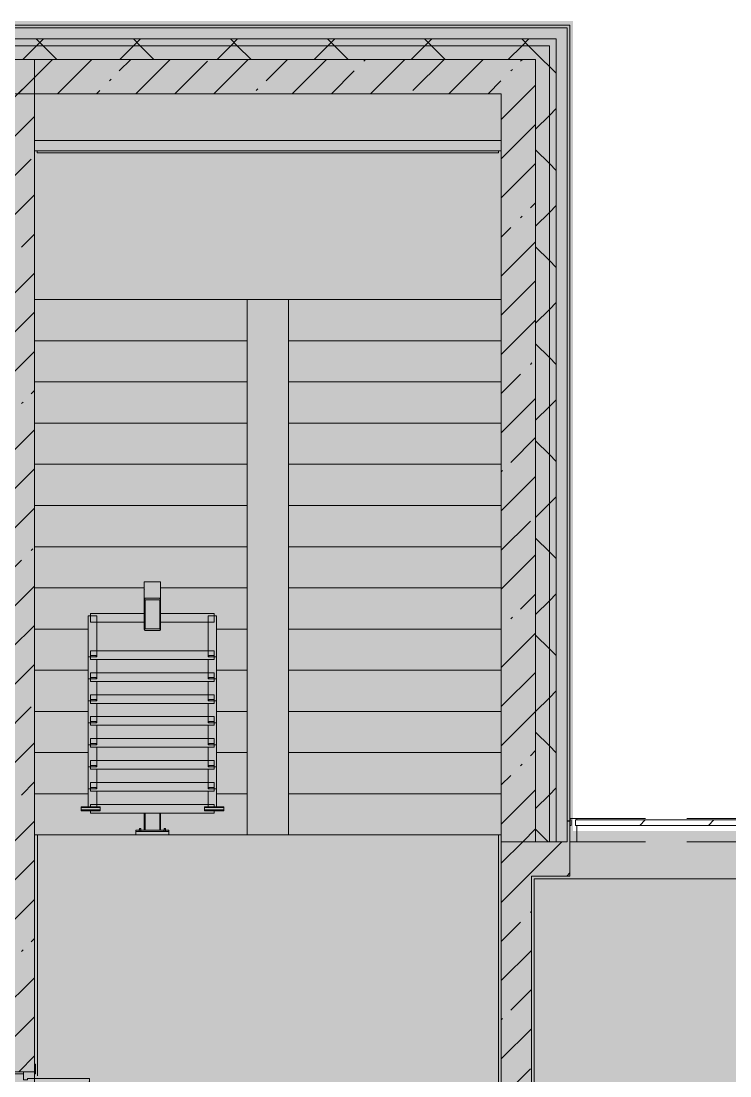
# Model space of a CAD drawing. Header units: millimetres. Extents: x 81682 to 274809, y -8553 to 29000.
# Drawn here: x 237111 to 242274, y 19695 to 27379 of the extents above; entities that cross this region are included whole.
import ezdxf

# ---------------------------------------------------------------- set-up
doc = ezdxf.new("R2010")
doc.units = ezdxf.units.MM
doc.linetypes.add('200_ШТРИХ__ш1_п0_6_', pattern=[800, 500, -300])
doc.layers.add('A-DETL-GENF-2', color=7, linetype='Continuous', lineweight=9, true_color=0xc0c0c0, transparency=0.4)
for name, color, linetype, lineweight in [('A-DETL-MBND-1', 7, '200_ШТРИХ__ш1_п0_6_', 9), ('A-GLAZ-3', 7, 'Continuous', 5), ('A-GLAZ-CWMG-2', 7, 'Continuous', 5), ('A-WALL-7', 7, 'Continuous', 5), ('I-WALL-2', 7, 'Continuous', 5)]:
    doc.layers.add(name, color=color, linetype=linetype, lineweight=lineweight)
for name, color, linetype, lineweight, true_color in [('A-DOOR-2', 7, 'Continuous', 5, 0xb7b7b7), ('A-DOOR-3', 7, 'Continuous', 5, 0xe2e2e2), ('A-DOOR-FRAM-2', 7, 'Continuous', 5, 0xe2e2e2), ('A-DOOR-FRAM-3', 7, 'Continuous', 5, 0xb7b7b7), ('A-FLOR-1', 7, 'Continuous', 5, 0xb7b7b7), ('A-GENM-4', 7, 'Continuous', 5, 0x737373), ('A-GLAZ-CWMG-3', 7, 'Continuous', 5, 0x737373), ('A-WALL-8', 7, 'Continuous', 5, 0x737373), ('A-WALL-9', 7, 'Continuous', 9, 0x737373), ('I-WALL-3', 7, 'Continuous', 5, 0x737373), ('S-STRS-4', 7, 'Continuous', 5, 0x737373)]:
    doc.layers.add(name, color=color, linetype=linetype, lineweight=lineweight, true_color=true_color)
pattern_1 = [(45, (147798.7, 0), (-353.5534, 353.5534), []), (135, (147798.7, 0), (-353.5534, -353.5534), [])]
pattern_2 = [(45, (147798.7, 0), (-285.1231, 285.1231), []), (45, (148083.8, 0), (-285.1231, 285.1231), [504.031, -100.806, 16.764, -84.042])]

# ---------------------------------------------------------------- blocks, each defined once
blk = doc.blocks.new('110_Дверь_СКБ_2Ст - Д-1_л_Лестничная клетка EIS60 2-32359692-3_7_3_птичка')
at = {"layer": 'A-DOOR-3'}
for points in [[(662.5, 125), (662.5, 1025), (612.5, 1025), (612.5, 125)], [(-587.5, 525), (-637.5, 525), (-637.5, 125), (-587.5, 125)], [(712.5, -125), (712.5, 45), (697.5, 45), (697.5, -125)]]:
    blk.add_hatch(color=256, dxfattribs=at).paths.add_polyline_path(points)
h = blk.add_hatch(color=256, dxfattribs=at)
h.paths.add_polyline_path([(712.5, 125), (662.5, 125), (662.5, 75), (652.5, 75), (652.5, 45), (712.5, 45)])
h.paths.add_polyline_path([(-627.5, 45), (-627.5, 75), (-637.5, 75), (-637.5, 125), (-687.5, 125), (-687.5, 45)])
at = {"layer": 'A-DOOR-FRAM-2'}
for points in [[(-672.5, 125), (-672.5, 133), (-742.5, 133), (-742.5, 125)], [(767.5, 125), (767.5, 133), (697.5, 133), (697.5, 125)], [(-672.5, -125), (-672.5, 45), (-687.5, 45), (-687.5, -125)], [(-672.5, -133), (-672.5, -125), (-742.5, -125), (-742.5, -133)], [(767.5, -133), (767.5, -125), (697.5, -125), (697.5, -133)]]:
    blk.add_hatch(color=256, dxfattribs=at).paths.add_polyline_path(points)
at = {"layer": 'A-DOOR-2'}
for p, q in [((662.5, 1025), (612.5, 1025)), ((612.5, 1025), (612.5, 125)), ((662.5, 125), (662.5, 1025)), ((-637.5, 525), (-637.5, 125)), ((-587.5, 525), (-637.5, 525)), ((-587.5, 125), (-587.5, 525)), ((-637.5, 125), (-587.5, 125)), ((612.5, 125), (662.5, 125))]:
    blk.add_line(p, q, dxfattribs=at)
for centre, radius, start, end in [((662.5, 125), 900, 90, 180), ((-637.5, 125), 400, 360, 90)]:
    blk.add_arc(centre, radius, start, end, dxfattribs=at)
at = {"layer": 'A-DOOR-FRAM-3'}
for p, q in [((-672.5, 133), (-742.5, 133)), ((-742.5, 133), (-742.5, 125)), ((-742.5, 125), (-672.5, 125)), ((-637.5, 125), (-687.5, 125)), ((-687.5, 125), (-687.5, 45)), ((-672.5, 125), (-672.5, 133)), ((-637.5, 75), (-637.5, 125)), ((662.5, 125), (662.5, 75)), ((712.5, 125), (662.5, 125)), ((767.5, 133), (697.5, 133)), ((697.5, 133), (697.5, 125)), ((697.5, 125), (767.5, 125)), ((712.5, 45), (712.5, 125)), ((767.5, 125), (767.5, 133)), ((-687.5, 45), (-627.5, 45)), ((-672.5, 45), (-687.5, 45)), ((-687.5, 45), (-687.5, -125)), ((-672.5, -125), (-672.5, 45)), ((-627.5, 75), (-637.5, 75)), ((-627.5, 45), (-627.5, 75)), ((662.5, 75), (652.5, 75)), ((652.5, 75), (652.5, 45)), ((652.5, 45), (712.5, 45)), ((712.5, 45), (697.5, 45)), ((697.5, 45), (697.5, -125)), ((712.5, -125), (712.5, 45)), ((-672.5, -125), (-742.5, -125)), ((-742.5, -125), (-742.5, -133)), ((-742.5, -133), (-672.5, -133)), ((-687.5, -125), (-672.5, -125)), ((-672.5, -133), (-672.5, -125)), ((697.5, -125), (712.5, -125)), ((767.5, -125), (697.5, -125)), ((697.5, -125), (697.5, -133)), ((697.5, -133), (767.5, -133)), ((767.5, -133), (767.5, -125))]:
    blk.add_line(p, q, dxfattribs=at)
blk = doc.blocks.new('PNS_Панель прямоугольная - Нр_Стекло - 40мм-22855911-3_7_3_птичка')
at = {"layer": 'A-GLAZ-3'}
h = blk.add_hatch(dxfattribs=at)
h.set_pattern_fill('FP_142', color=256, style=0, pattern_type=2)
h.set_pattern_definition([(45, (-94620, -21060), (-1414.214, 1414.214), [1000, -3000]), (45, (-95620, -21560), (-1414.214, 1414.214), [3000, -1000]), (45, (-93620, -22060), (-1414.214, 1414.214), [1000, -3000])])
h.paths.add_polyline_path([(770, -40), (770, 0), (-770, 0), (-770, -40), (760, -40)])
for p, q in [((-770, 0), (770, 0)), ((760, 0), (-770, 0)), ((-760, -40), (760, -40))]:
    blk.add_line(p, q, dxfattribs=at)
blk = doc.blocks.new('Прямоугольный импост - Импост структурный с накладкой - 170мм-22855901-3_7_3_птичка')
at = {"layer": 'A-DETL-MBND-1'}
for p, q in [((93360, 21560), (93360, 21570)), ((93360, 21570), (94880, 21570)), ((93360, 21400), (94880, 21400))]:
    blk.add_line(p, q, dxfattribs=at)
blk = doc.blocks.new('Анкер клиновой - Анкер клиновой МКТ В 10-10-16_85-22193208-3_7_3_птичка')
at = {"layer": 'A-DETL-MBND-1'}
for p, q in [((122191.4, 13788), (122191.4, 13784)), ((122207.4, 13788), (122191.4, 13788)), ((122191.4, 13788), (122207.4, 13788)), ((122194.4, 13798), (122194.4, 13784)), ((122204.4, 13798), (122194.4, 13798)), ((122194.4, 13798), (122204.4, 13798)), ((122204.4, 13784), (122204.4, 13798)), ((122207.4, 13784), (122207.4, 13788))]:
    blk.add_line(p, q, dxfattribs=at)
blk = doc.blocks.new('ОМ_Полоса_Трапеция прямоугольная_Прокат_ГОСТ 103-2006 - ОМ_Полоса_Трапеция прямоугольная_Прокат_ГОСТ 103-2006-21111644-3_7_3_птичка')
at = {"layer": 'A-GENM-4'}
for p, q in [((122699.4, 15046.5), (122699.4, 15056.5)), ((122699.4, 15056.5), (122739.4, 15056.5)), ((122739.4, 15046.5), (122699.4, 15046.5)), ((122739.4, 15056.5), (122739.4, 15046.5))]:
    blk.add_line(p, q, dxfattribs=at)
blk = doc.blocks.new('ОМ_Полоса_Трапеция прямоугольная_Прокат_ГОСТ 103-2006 - ОМ_Полоса_Трапеция прямоугольная_Прокат_ГОСТ 103-2006-V115-3_7_3_птичка')
at = {"layer": 'A-GENM-4'}
for p, q in [((122699.4, 14416.5), (122699.4, 14406.5)), ((122739.4, 14416.5), (122699.4, 14416.5)), ((122699.4, 14406.5), (122739.4, 14406.5)), ((122739.4, 14406.5), (122739.4, 14416.5))]:
    blk.add_line(p, q, dxfattribs=at)
blk = doc.blocks.new('ОМ_Полоса_Трапеция прямоугольная_Прокат_ГОСТ 103-2006 - ОМ_Полоса_Трапеция прямоугольная_Прокат_ГОСТ 103-2006-V116-3_7_3_птичка')
at = {"layer": 'A-GENM-4'}
for p, q in [((122699.4, 14256.5), (122699.4, 14246.5)), ((122739.4, 14256.5), (122699.4, 14256.5)), ((122699.4, 14246.5), (122739.4, 14246.5)), ((122739.4, 14246.5), (122739.4, 14256.5))]:
    blk.add_line(p, q, dxfattribs=at)
blk = doc.blocks.new('ОМ_Полоса_Трапеция прямоугольная_Прокат_ГОСТ 103-2006 - ОМ_Полоса_Трапеция прямоугольная_Прокат_ГОСТ 103-2006-V117-3_7_3_птичка')
at = {"layer": 'A-GENM-4'}
for p, q in [((122699.4, 14096.5), (122699.4, 14086.5)), ((122739.4, 14096.5), (122699.4, 14096.5)), ((122699.4, 14086.5), (122739.4, 14086.5)), ((122739.4, 14086.5), (122739.4, 14096.5))]:
    blk.add_line(p, q, dxfattribs=at)
blk = doc.blocks.new('ОМ_Полоса_Прокат_ГОСТ 103-2006 - ОМ_Полоса_Прокат_ГОСТ 103-2006-22193251-3_7_3_птичка')
at = {"layer": 'A-GENM-4'}
for p, q in [((122809.4, 13929.5), (122669.4, 13929.5)), ((122669.4, 13929.5), (122669.4, 13926.5)), ((122669.4, 13926.5), (122809.4, 13926.5)), ((122809.4, 13926.5), (122809.4, 13929.5))]:
    blk.add_line(p, q, dxfattribs=at)
blk = doc.blocks.new('ОМ_Полоса_Прокат_ГОСТ 103-2006 - ОМ_Полоса_Прокат_ГОСТ 103-2006-22193252-3_7_3_птичка')
at = {"layer": 'A-GENM-4'}
for p, q in [((122669.4, 13954.2), (122669.4, 13950.8)), ((122809.4, 13954.2), (122669.4, 13954.2)), ((122669.4, 13950.8), (122809.4, 13950.8)), ((122669.4, 13933.9), (122669.4, 13950.8)), ((122809.4, 13933.9), (122669.4, 13933.9)), ((122809.4, 13950.8), (122809.4, 13954.2)), ((122809.4, 13950.8), (122809.4, 13933.9))]:
    blk.add_line(p, q, dxfattribs=at)
blk = doc.blocks.new('ОМ_Полоса_Трапеция прямоугольная_Прокат_ГОСТ 103-2006 - ОМ_Полоса_Трапеция прямоугольная_Прокат_ГОСТ 103-2006-21111686-3_7_3_птичка')
at = {"layer": 'A-GENM-4'}
for p, q in [((121839.4, 15056.5), (121879.4, 15056.5)), ((121839.4, 15046.5), (121839.4, 15056.5)), ((121879.4, 15046.5), (121839.4, 15046.5)), ((121879.4, 15056.5), (121879.4, 15046.5))]:
    blk.add_line(p, q, dxfattribs=at)
blk = doc.blocks.new('ОМ_Полоса_Трапеция прямоугольная_Прокат_ГОСТ 103-2006 - ОМ_Полоса_Трапеция прямоугольная_Прокат_ГОСТ 103-2006-V118-3_7_3_птичка')
at = {"layer": 'A-GENM-4'}
for p, q in [((121879.4, 14416.5), (121839.4, 14416.5)), ((121839.4, 14416.5), (121839.4, 14406.5)), ((121839.4, 14406.5), (121879.4, 14406.5)), ((121879.4, 14406.5), (121879.4, 14416.5))]:
    blk.add_line(p, q, dxfattribs=at)
blk = doc.blocks.new('ОМ_Полоса_Трапеция прямоугольная_Прокат_ГОСТ 103-2006 - ОМ_Полоса_Трапеция прямоугольная_Прокат_ГОСТ 103-2006-V119-3_7_3_птичка')
at = {"layer": 'A-GENM-4'}
for p, q in [((121879.4, 14256.5), (121839.4, 14256.5)), ((121839.4, 14256.5), (121839.4, 14246.5)), ((121839.4, 14246.5), (121879.4, 14246.5)), ((121879.4, 14246.5), (121879.4, 14256.5))]:
    blk.add_line(p, q, dxfattribs=at)
blk = doc.blocks.new('ОМ_Полоса_Трапеция прямоугольная_Прокат_ГОСТ 103-2006 - ОМ_Полоса_Трапеция прямоугольная_Прокат_ГОСТ 103-2006-V120-3_7_3_птичка')
at = {"layer": 'A-GENM-4'}
for p, q in [((121879.4, 14096.5), (121839.4, 14096.5)), ((121839.4, 14096.5), (121839.4, 14086.5)), ((121839.4, 14086.5), (121879.4, 14086.5)), ((121879.4, 14086.5), (121879.4, 14096.5))]:
    blk.add_line(p, q, dxfattribs=at)
blk = doc.blocks.new('ОМ_Полоса_Прокат_ГОСТ 103-2006 - ОМ_Полоса_Прокат_ГОСТ 103-2006-22193295-3_7_3_птичка')
at = {"layer": 'A-GENM-4'}
for p, q in [((121909.4, 13929.5), (121769.4, 13929.5)), ((121769.4, 13929.5), (121769.4, 13926.5)), ((121769.4, 13926.5), (121909.4, 13926.5)), ((121909.4, 13926.5), (121909.4, 13929.5))]:
    blk.add_line(p, q, dxfattribs=at)
blk = doc.blocks.new('ОМ_Полоса_Прокат_ГОСТ 103-2006 - ОМ_Полоса_Прокат_ГОСТ 103-2006-22193296-3_7_3_птичка')
at = {"layer": 'A-GENM-4'}
for p, q in [((121909.4, 13954.2), (121769.4, 13954.2)), ((121769.4, 13954.2), (121769.4, 13950.8)), ((121769.4, 13950.8), (121909.4, 13950.8)), ((121769.4, 13933.9), (121769.4, 13950.8)), ((121909.4, 13933.9), (121769.4, 13933.9)), ((121909.4, 13950.8), (121909.4, 13954.2)), ((121909.4, 13950.8), (121909.4, 13933.9))]:
    blk.add_line(p, q, dxfattribs=at)
blk = doc.blocks.new('ОМ_Нижняя опорная пятка1 - ОМ_Нижняя опорная пятка-21111576-3_7_3_птичка')
at = {"layer": 'A-DETL-MBND-1'}
for p, q in [((-96, -10), (-96, 0)), ((-84, -10), (-84, 0)), ((84, -10), (84, 0)), ((96, -10), (96, 0))]:
    blk.add_line(p, q, dxfattribs=at)
blk = doc.blocks.new('ОМ_Труба_ГОСТ 8639-82 - ОМ_Труба_ГОСТ 8639-82-21111694-3_7_3_птичка')
at = {"layer": 'A-GENM-4'}
for p, q in [((122229.4, 15590.5), (122229.4, 15456.5)), ((122238.4, 15595.1), (122340.4, 15595.1)), ((122349.4, 15456.5), (122349.4, 15590.5)), ((122229.4, 15256.4), (122229.4, 15456.5)), ((122235.4, 15456.5), (122235.4, 15256.4)), ((122238.4, 15474.2), (122340.4, 15474.2)), ((122340.4, 15462.4), (122238.4, 15462.4)), ((122343.4, 15256.4), (122343.4, 15456.5)), ((122349.4, 15456.5), (122349.4, 15256.4)), ((122238.4, 15250.5), (122340.4, 15250.5)), ((122340.4, 15238.8), (122238.4, 15238.8))]:
    blk.add_line(p, q, dxfattribs=at)
at = {"layer": 'A-GENM-4', "flags": 128}
for points in [[(122229.4, 15456.5), (122229.6, 15460), (122230.1, 15463.3), (122231, 15466.3), (122232.1, 15469), (122233.4, 15471.2), (122235, 15472.8), (122236.7, 15473.8), (122238.4, 15474.2)], [(122238.4, 15462.4), (122237.9, 15462.3), (122237.3, 15461.9), (122236.8, 15461.4), (122236.3, 15460.7), (122235.9, 15459.8), (122235.7, 15458.8), (122235.5, 15457.7), (122235.4, 15456.5)], [(122340.4, 15474.2), (122342.2, 15473.8), (122343.9, 15472.8), (122345.4, 15471.2), (122346.8, 15469), (122347.9, 15466.3), (122348.8, 15463.3), (122349.3, 15460), (122349.4, 15456.5)], [(122343.4, 15456.5), (122343.4, 15457.7), (122343.2, 15458.8), (122342.9, 15459.8), (122342.6, 15460.7), (122342.1, 15461.4), (122341.6, 15461.9), (122341, 15462.3), (122340.4, 15462.4)], [(122238.4, 15238.8), (122236.7, 15239.1), (122235, 15240.1), (122233.4, 15241.8), (122232.1, 15243.9), (122231, 15246.6), (122230.1, 15249.7), (122229.6, 15253), (122229.4, 15256.4)], [(122235.4, 15256.4), (122235.5, 15255.3), (122235.7, 15254.2), (122235.9, 15253.2), (122236.3, 15252.3), (122236.8, 15251.5), (122237.3, 15251), (122237.9, 15250.7), (122238.4, 15250.5)], [(122349.4, 15256.4), (122349.3, 15253), (122348.8, 15249.7), (122347.9, 15246.6), (122346.8, 15243.9), (122345.4, 15241.8), (122343.9, 15240.1), (122342.2, 15239.1), (122340.4, 15238.8)], [(122340.4, 15250.5), (122341, 15250.7), (122341.6, 15251), (122342.1, 15251.5), (122342.6, 15252.3), (122342.9, 15253.2), (122343.2, 15254.2), (122343.4, 15255.3), (122343.4, 15256.4)]]:
    blk.add_lwpolyline(points, dxfattribs=at)
at = {"layer": 'A-GENM-4'}
for centre, major_axis, start_param, end_param in [((122238.4, 15590.5), (9, 0), 1.570796, 3.141593), ((122238.4, 15538.5), (9, 0), 3.141593, 3.665191), ((122340.4, 15590.5), (9, 0), 0, 1.570796), ((122340.4, 15538.5), (-9, 0), 2.617994, 3.141593)]:
    blk.add_ellipse(centre, major_axis=major_axis, ratio=0.509802, start_param=start_param, end_param=end_param, dxfattribs=at)
blk = doc.blocks.new('ОМ_Уголок_ГОСТ 8509-93 - ОМ_Уголок_ГОСТ 8509-93-22194532-3_7_3_птичка')
at = {"layer": 'A-GENM-4'}
for p, q in [((0, 45.2), (0, -17.8)), ((390, 45.2), (0, 45.2)), ((900, 45.2), (510, 45.2)), ((900, -17.8), (900, 45.2)), ((0, -17.8), (390, -17.8)), ((510, -17.8), (900, -17.8))]:
    blk.add_line(p, q, dxfattribs=at)
blk = doc.blocks.new('ОМ_Уголок_ГОСТ 8509-93 - ОМ_Уголок_ГОСТ 8509-93-V121-3_7_3_птичка')
at = {"layer": 'A-GENM-4'}
for p, q in [((0, 45.2), (0, -17.8)), ((900, 45.2), (0, 45.2)), ((900, -17.8), (900, 45.2)), ((0, -17.8), (900, -17.8))]:
    blk.add_line(p, q, dxfattribs=at)
blk = doc.blocks.new('ОМ_Уголок_ГОСТ 8509-93 - ОМ_Уголок_ГОСТ 8509-93-22194533-3_7_3_птичка')
at = {"layer": 'A-GENM-4'}
for p, q in [((0, 45.2), (0, -17.8)), ((300, 45.2), (0, 45.2)), ((300, -17.8), (300, 45.2)), ((0, -17.8), (300, -17.8))]:
    blk.add_line(p, q, dxfattribs=at)
blk = doc.blocks.new('ОМ_Уголок_ГОСТ 8509-93 - ОМ_Уголок_ГОСТ 8509-93-V122-3_7_3_птичка')
at = {"layer": 'A-GENM-4'}
for p, q in [((0, 45.2), (0, -17.8)), ((142.2, 45.2), (0, 45.2)), ((0, -17.8), (160, -17.8))]:
    blk.add_line(p, q, dxfattribs=at)
blk = doc.blocks.new('ОМ_Уголок_ГОСТ 8509-93 - ОМ_Уголок_ГОСТ 8509-93-V123-3_7_3_птичка')
at = {"layer": 'A-GENM-4'}
for p, q in [((300, 45.2), (157.8, 45.2)), ((300, -17.8), (300, 45.2)), ((140, -17.8), (300, -17.8))]:
    blk.add_line(p, q, dxfattribs=at)
blk = doc.blocks.new('ОМ_Уголок_ГОСТ 8509-93 - ОМ_Уголок_ГОСТ 8509-93-V171-3_7_3_птичка')
at = {"layer": 'A-GENM-4'}
for p, q in [((0, 45.2), (0, 27.8)), ((900, 45.2), (0, 45.2)), ((0, 7.4), (0, -17.8)), ((900, 27.8), (900, 45.2)), ((900, -17.8), (900, 6.6)), ((0, -17.8), (900, -17.8))]:
    blk.add_line(p, q, dxfattribs=at)
blk = doc.blocks.new('ОМ_Уголок_ГОСТ 8509-93 - ОМ_Уголок_ГОСТ 8509-93-V172-3_7_3_птичка')
at = {"layer": 'A-GENM-4'}
for p, q in [((0, 45.2), (0, -17.8)), ((6.6, 45.2), (0, 45.2)), ((142.2, 45.2), (27.8, 45.2)), ((0, -17.8), (6.6, -17.8)), ((27.8, -17.8), (160, -17.8))]:
    blk.add_line(p, q, dxfattribs=at)
blk = doc.blocks.new('ОМ_Уголок_ГОСТ 8509-93 - ОМ_Уголок_ГОСТ 8509-93-V126-3_7_3_птичка')
at = {"layer": 'A-GENM-4'}
for p, q in [((272.2, 45.2), (157.8, 45.2)), ((300, 45.2), (292.6, 45.2)), ((300, -17.8), (300, 45.2)), ((140, -17.8), (272.2, -17.8)), ((292.6, -17.8), (300, -17.8))]:
    blk.add_line(p, q, dxfattribs=at)
blk = doc.blocks.new('ОМ_Труба_ГОСТ 8639-82 - ОМ_Труба_ГОСТ 8639-82-21111710-3_7_3_птичка')
at = {"layer": 'A-DETL-MBND-1'}
for p, q in [((122229.4, 13908.7), (122229.4, 13784)), ((122235.4, 13908.7), (122235.4, 13784)), ((122343.4, 13908.7), (122343.4, 13784)), ((122349.4, 13784), (122349.4, 13908.7))]:
    blk.add_line(p, q, dxfattribs=at)
blk = doc.blocks.new('ОМ_Уголок_ГОСТ 8510-86 - ОМ_Уголок_ГОСТ 8510-86-21111720-3_7_3_птичка')
at = {"layer": 'A-DETL-MBND-1'}
for p, q in [((0, 34), (0, 0)), ((0, 10), (240, 10)), ((0, 0), (240, 0)), ((240, 0), (240, 34))]:
    blk.add_line(p, q, dxfattribs=at)
blk = doc.blocks.new('Прямоугольный импост - Импост структурный с накладкой - 170мм-22854979-3_7_3_птичка')
at = {"layer": 'A-GLAZ-CWMG-2'}
for p, q in [((-50, 81), (-50, 40)), ((-50, 40), (-40, 40)), ((-40, 0), (-50, 0)), ((-50, 0), (-50, -10)), ((-40, 40), (-40, 0)), ((-50, -10), (-23, -10))]:
    blk.add_line(p, q, dxfattribs=at)
at = {"layer": 'A-GLAZ-CWMG-3'}
for p, q in [((0, 160), (-50, 160)), ((-50, 160), (-50, 81)), ((0, 40), (0, 160)), ((-10, 0), (-10, 40)), ((-10, 40), (0, 40)), ((0, 0), (-10, 0)), ((0, -10), (0, 0)), ((-23, -10), (0, -10))]:
    blk.add_line(p, q, dxfattribs=at)
blk = doc.blocks.new('Зашивка приборов отопления39 - Зашивка приборов отопления-33325432-3_7_3_птичка')
at = {"layer": 'A-WALL-8'}
for p, q in [((120704.7, 17931.2), (124104.7, 17931.2)), ((124104.7, 17931.2), (120704.7, 17931.2)), ((120704.7, 17856.2), (124104.7, 17856.2))]:
    blk.add_line(p, q, dxfattribs=at)

msp = doc.modelspace()

# ---------------------------------------------------------------- hatches: boundary and pattern name
at = {"layer": 'A-DETL-GENF-2'}
msp.add_hatch(color=256, dxfattribs=at).paths.add_polyline_path([(273031.7, -258), (273031.7, 21479), (241131.7, 21479), (241131.7, 27379), (232368.7, 27379), (232368.7, 10208.3), (237008.7, 10208.3), (237008.7, -258), (271786.3, -258)])
at = {"layer": 'A-WALL-7'}
h = msp.add_hatch(dxfattribs=at)
h.set_pattern_fill('FP_79', color=256, style=0, pattern_type=2)
h.set_pattern_definition(pattern_1)
h.paths.add_polyline_path([(240958.7, 27200), (241008.7, 27200), (241008.7, 27250), (232368.7, 27250), (232368.7, 27200), (240091.3, 27200)])
h = msp.add_hatch(dxfattribs=at)
h.set_pattern_fill('FP_79', color=256, style=0, pattern_type=2)
h.set_pattern_definition(pattern_1)
h.paths.add_polyline_path([(240858.7, 27100), (240958.7, 27100), (240958.7, 27200), (232368.7, 27200), (232368.7, 27100), (240091.3, 27100)])
h = msp.add_hatch(dxfattribs=at)
h.set_pattern_fill('FP_79', color=256, style=0, pattern_type=2)
h.set_pattern_definition(pattern_1)
h.paths.add_polyline_path([(240958.7, 21400), (241008.7, 21400), (241008.7, 27200), (240958.7, 27200), (240958.7, 21479)])
h = msp.add_hatch(dxfattribs=at)
h.set_pattern_fill('FP_79', color=256, style=0, pattern_type=2)
h.set_pattern_definition(pattern_1)
h.paths.add_polyline_path([(240858.7, 21400), (240958.7, 21400), (240958.7, 27100), (240858.7, 27100), (240858.7, 21479)])
h = msp.add_hatch(dxfattribs=at)
h.set_pattern_fill('FP_79', color=256, style=0, pattern_type=2)
h.set_pattern_definition(pattern_1)
h.paths.add_polyline_path([(272878.7, 21400), (273028.7, 21400), (273028.7, 21479), (267948.9, 21479), (267948.9, 21400), (272628.7, 21400)])
h.paths.add_polyline_path([(267048.9, 21400), (267048.9, 21479), (265699.1, 21479), (265699.1, 21400), (266193, 21400)])
h.paths.add_polyline_path([(254074.4, 21400), (254649.1, 21400), (254649.1, 21479), (253348.9, 21479), (253348.9, 21400), (253848.7, 21400)])
h.paths.add_polyline_path([(255549.1, 21400), (256849.1, 21400), (256849.1, 21479), (255549.1, 21479)])
h.paths.add_polyline_path([(241102.8, 21400), (241108.7, 21400), (241108.7, 21550), (241088.7, 21550), (241088.7, 21400)])
h.paths.add_polyline_path([(257749.1, 21400), (259048.7, 21400), (259048.7, 21479), (257749.1, 21479)])
h.paths.add_polyline_path([(261348.7, 21400), (262499.1, 21400), (262499.1, 21479), (261348.7, 21479)])
h.paths.add_polyline_path([(263929.1, 21400), (264799.1, 21400), (264799.1, 21479), (263929.1, 21479)])
h.paths.add_polyline_path([(244408.7, 21400), (248948.7, 21400), (248948.7, 21479), (244408.7, 21479)])
h.paths.add_polyline_path([(251248.7, 21400), (252448.9, 21400), (252448.9, 21479), (251248.7, 21479)])
at = {"layer": 'I-WALL-2'}
h = msp.add_hatch(dxfattribs=at)
h.set_pattern_fill('FP_75', color=256, style=0, pattern_type=2)
h.set_pattern_definition(pattern_2)
h.paths.add_polyline_path([(240608.7, 26850), (240608.7, 27100), (236933.7, 27100), (236933.7, 26850), (240091.3, 26850)])
h = msp.add_hatch(dxfattribs=at)
h.set_pattern_fill('FP_75', color=256, style=0, pattern_type=2)
h.set_pattern_definition(pattern_2)
h.paths.add_polyline_path([(236958.7, 17270), (237208.7, 17270), (237208.7, 18325), (236958.7, 18325), (236958.7, 18162.4)])
h.paths.add_polyline_path([(236958.7, 19725), (237208.7, 19725), (237208.7, 27100), (236958.7, 27100), (236958.7, 19750)])
h = msp.add_hatch(dxfattribs=at)
h.set_pattern_fill('FP_75', color=256, style=0, pattern_type=2)
h.set_pattern_definition(pattern_2)
h.paths.add_polyline_path([(240608.7, 21400), (240858.7, 21400), (240858.7, 27100), (240608.7, 27100), (240608.7, 21479)])
h = msp.add_hatch(dxfattribs=at)
h.set_pattern_fill('FP_75', color=256, style=0, pattern_type=2)
h.set_pattern_definition(pattern_2)
h.paths.add_polyline_path([(240828.7, 17270), (240828.7, 21400), (240608.7, 21400), (240608.7, 17270)])
h = msp.add_hatch(dxfattribs=at)
h.set_pattern_fill('FP_75', color=256, style=0, pattern_type=2)
h.set_pattern_definition(pattern_2)
h.paths.add_polyline_path([(244408.7, 21150), (248378.7, 21150), (248378.7, 21400), (244408.7, 21400)])
h.paths.add_polyline_path([(241023.5, 21150), (241108.7, 21150), (241108.7, 21400), (240828.7, 21400), (240828.7, 21150), (241011.3, 21150)])

# ---------------------------------------------------------------- linework, layer by layer
at = {"layer": 'A-FLOR-1'}
for p, q in [((237228.7, 26435), (237228.7, 26420)), ((240588.7, 26420), (240588.7, 26435)), ((237228.7, 26420), (240588.7, 26420)), ((240608.7, 21450), (237208.7, 21450)), ((237229.7, 21450), (237229.7, 19694.6)), ((240588.7, 17870), (240588.7, 21450)), ((240848.7, 21130), (240848.7, 13628)), ((242678.7, 21130), (240848.7, 21130))]:
    msp.add_line(p, q, dxfattribs=at)
at = {"layer": 'A-WALL-8'}
for p, q in [((241108.7, 27350), (228148.7, 27350)), ((241108.7, 21400), (241108.7, 27350)), ((228448.7, 27100), (240608.7, 27100))]:
    msp.add_line(p, q, dxfattribs=at)
at = {"layer": 'A-WALL-9'}
for p, q in [((241088.7, 27330), (228148.7, 27330)), ((241088.7, 21400), (241088.7, 27330)), ((241008.7, 27250), (228148.7, 27250)), ((241008.7, 21400), (241008.7, 27250)), ((240958.7, 27200), (232634.6, 27200)), ((240958.7, 21400), (240958.7, 27200)), ((240858.7, 21400), (240858.7, 27100)), ((241108.7, 21553), (241088.7, 21553)), ((241108.7, 21550), (241088.7, 21550)), ((240858.7, 21400), (241088.7, 21400))]:
    msp.add_line(p, q, dxfattribs=at)
at = {"layer": 'I-WALL-3'}
for p, q in [((240608.7, 27100), (236933.7, 27100)), ((237208.7, 19780), (237208.7, 27100)), ((240858.7, 27100), (240608.7, 27100)), ((236933.7, 26850), (240608.7, 26850)), ((240608.7, 26850), (240608.7, 17850)), ((240858.7, 21400), (240608.7, 21400)), ((241108.7, 21150), (241108.7, 21400)), ((240828.7, 21150), (241108.7, 21150)), ((240828.7, 13628), (240828.7, 21150))]:
    msp.add_line(p, q, dxfattribs=at)
at = {"layer": 'S-STRS-4'}
for p, q in [((237208.7, 25350), (238758.7, 25350)), ((237208.7, 25350), (238758.7, 25350)), ((238758.7, 25350), (239058.7, 25350)), ((238758.7, 25050), (238758.7, 25350)), ((240608.7, 25350), (239058.7, 25350)), ((239058.7, 25350), (239058.7, 25050)), ((240608.7, 25350), (239058.7, 25350)), ((237208.7, 25050), (238758.7, 25050)), ((237208.7, 25050), (238758.7, 25050)), ((238758.7, 24750), (238758.7, 25050)), ((239058.7, 25050), (239058.7, 24750)), ((240608.7, 25050), (239058.7, 25050)), ((240608.7, 25050), (239058.7, 25050)), ((237208.7, 24750), (238758.7, 24750)), ((237208.7, 24750), (238758.7, 24750)), ((238758.7, 24450), (238758.7, 24750)), ((239058.7, 24750), (239058.7, 24450)), ((240608.7, 24750), (239058.7, 24750)), ((240608.7, 24750), (239058.7, 24750)), ((237208.7, 24450), (238758.7, 24450)), ((237208.7, 24450), (238758.7, 24450)), ((238758.7, 24150), (238758.7, 24450)), ((239058.7, 24450), (239058.7, 24150)), ((240608.7, 24450), (239058.7, 24450)), ((240608.7, 24450), (239058.7, 24450)), ((237208.7, 24150), (238758.7, 24150)), ((237208.7, 24150), (238758.7, 24150)), ((238758.7, 23850), (238758.7, 24150)), ((239058.7, 24150), (239058.7, 23850)), ((240608.7, 24150), (239058.7, 24150)), ((240608.7, 24150), (239058.7, 24150)), ((237208.7, 23850), (238758.7, 23850)), ((237208.7, 23850), (238758.7, 23850)), ((238758.7, 23550), (238758.7, 23850)), ((239058.7, 23850), (239058.7, 23550)), ((240608.7, 23850), (239058.7, 23850)), ((240608.7, 23850), (239058.7, 23850)), ((237208.7, 23550), (238758.7, 23550)), ((237208.7, 23550), (238758.7, 23550)), ((238758.7, 23250), (238758.7, 23550)), ((239058.7, 23550), (239058.7, 23250)), ((240608.7, 23550), (239058.7, 23550)), ((240608.7, 23550), (239058.7, 23550)), ((237208.7, 23250), (238011, 23250)), ((237208.7, 23250), (238011, 23250)), ((238124.7, 23250), (238758.7, 23250)), ((238124.7, 23250), (238758.7, 23250)), ((238758.7, 22950), (238758.7, 23250)), ((239058.7, 23250), (239058.7, 22950)), ((240608.7, 23250), (239058.7, 23250)), ((240608.7, 23250), (239058.7, 23250)), ((237208.7, 22950), (237600, 22950)), ((237208.7, 22950), (237600, 22950)), ((238535.6, 22950), (238758.7, 22950)), ((238535.6, 22950), (238758.7, 22950)), ((238758.7, 22650), (238758.7, 22950)), ((239058.7, 22950), (239058.7, 22650)), ((240608.7, 22950), (239058.7, 22950)), ((240608.7, 22950), (239058.7, 22950)), ((237208.7, 22650), (237600, 22650)), ((237208.7, 22650), (237600, 22650)), ((238535.6, 22650), (238758.7, 22650)), ((238535.6, 22650), (238758.7, 22650)), ((238758.7, 22350), (238758.7, 22650)), ((239058.7, 22650), (239058.7, 22350)), ((240608.7, 22650), (239058.7, 22650)), ((240608.7, 22650), (239058.7, 22650)), ((237208.7, 22350), (237600, 22350)), ((237208.7, 22350), (237600, 22350)), ((238535.6, 22350), (238758.7, 22350)), ((238535.6, 22350), (238758.7, 22350)), ((238758.7, 22050), (238758.7, 22350)), ((239058.7, 22350), (239058.7, 22050)), ((240608.7, 22350), (239058.7, 22350)), ((240608.7, 22350), (239058.7, 22350)), ((237208.7, 22050), (237600, 22050)), ((237208.7, 22050), (237600, 22050)), ((238535.6, 22050), (238758.7, 22050)), ((238535.6, 22050), (238758.7, 22050)), ((238758.7, 21750), (238758.7, 22050)), ((239058.7, 22050), (239058.7, 21750)), ((240608.7, 22050), (239058.7, 22050)), ((240608.7, 22050), (239058.7, 22050)), ((237208.7, 21750), (237600, 21750)), ((237208.7, 21750), (237600, 21750)), ((238535.6, 21750), (238758.7, 21750)), ((238535.6, 21750), (238758.7, 21750)), ((238758.7, 21450), (238758.7, 21750)), ((239058.7, 21750), (239058.7, 21450)), ((240608.7, 21750), (239058.7, 21750)), ((240608.7, 21750), (239058.7, 21750)), ((240608.7, 21450), (239058.7, 21450))]:
    msp.add_line(p, q, dxfattribs=at)

# ---------------------------------------------------------------- block references
at = {"layer": 'A-DETL-MBND-1'}
for name, p in [('ОМ_Труба_ГОСТ 8639-82 - ОМ_Труба_ГОСТ 8639-82-21111710-3_7_3_птичка', (115778.4, 7700)), ('Прямоугольный импост - Импост структурный с накладкой - 170мм-22855901-3_7_3_птичка', (147798.7, 0)), ('Анкер клиновой - Анкер клиновой МКТ В 10-10-16_85-22193208-3_7_3_птичка', (115778.4, 7700)), ('ОМ_Нижняя опорная пятка1 - ОМ_Нижняя опорная пятка-21111576-3_7_3_птичка', (238067.8, 21484)), ('Анкер клиновой - Анкер клиновой МКТ В 10-10-16_85-22193208-3_7_3_птичка', (115958.4, 7700))]:
    msp.add_blockref(name, p, dxfattribs=at)
at = {"layer": 'A-DETL-MBND-1', "extrusion": (0, 0, -1), "rotation": 180}
msp.add_blockref('ОМ_Уголок_ГОСТ 8510-86 - ОМ_Уголок_ГОСТ 8510-86-21111720-3_7_3_птичка', (-237947.8, 21484), dxfattribs=at)
at = {"layer": 'A-DOOR-2', "rotation": 269.9999999999998}
msp.add_blockref('110_Дверь_СКБ_2Ст - Д-1_л_Лестничная клетка EIS60 2-32359692-3_7_3_птичка', (237083.7, 19037.5), dxfattribs=at)
at = {"layer": 'A-GENM-4'}
for name, p in [('ОМ_Труба_ГОСТ 8639-82 - ОМ_Труба_ГОСТ 8639-82-21111694-3_7_3_птичка', (115778.4, 7700)), ('ОМ_Полоса_Трапеция прямоугольная_Прокат_ГОСТ 103-2006 - ОМ_Полоса_Трапеция прямоугольная_Прокат_ГОСТ 103-2006-21111686-3_7_3_птичка', (115778.4, 7700)), ('ОМ_Полоса_Трапеция прямоугольная_Прокат_ГОСТ 103-2006 - ОМ_Полоса_Трапеция прямоугольная_Прокат_ГОСТ 103-2006-21111644-3_7_3_птичка', (115778.4, 7700)), ('ОМ_Полоса_Трапеция прямоугольная_Прокат_ГОСТ 103-2006 - ОМ_Полоса_Трапеция прямоугольная_Прокат_ГОСТ 103-2006-21111686-3_7_3_птичка', (115778.4, 7540)), ('ОМ_Полоса_Трапеция прямоугольная_Прокат_ГОСТ 103-2006 - ОМ_Полоса_Трапеция прямоугольная_Прокат_ГОСТ 103-2006-21111644-3_7_3_птичка', (115778.4, 7540)), ('ОМ_Полоса_Трапеция прямоугольная_Прокат_ГОСТ 103-2006 - ОМ_Полоса_Трапеция прямоугольная_Прокат_ГОСТ 103-2006-21111686-3_7_3_птичка', (115778.4, 7380)), ('ОМ_Полоса_Трапеция прямоугольная_Прокат_ГОСТ 103-2006 - ОМ_Полоса_Трапеция прямоугольная_Прокат_ГОСТ 103-2006-21111644-3_7_3_птичка', (115778.4, 7380)), ('ОМ_Полоса_Трапеция прямоугольная_Прокат_ГОСТ 103-2006 - ОМ_Полоса_Трапеция прямоугольная_Прокат_ГОСТ 103-2006-21111686-3_7_3_птичка', (115778.4, 7220)), ('ОМ_Полоса_Трапеция прямоугольная_Прокат_ГОСТ 103-2006 - ОМ_Полоса_Трапеция прямоугольная_Прокат_ГОСТ 103-2006-21111644-3_7_3_птичка', (115778.4, 7220)), ('ОМ_Полоса_Трапеция прямоугольная_Прокат_ГОСТ 103-2006 - ОМ_Полоса_Трапеция прямоугольная_Прокат_ГОСТ 103-2006-V118-3_7_3_птичка', (115778.4, 7700)), ('ОМ_Полоса_Трапеция прямоугольная_Прокат_ГОСТ 103-2006 - ОМ_Полоса_Трапеция прямоугольная_Прокат_ГОСТ 103-2006-V115-3_7_3_птичка', (115778.4, 7700)), ('ОМ_Полоса_Трапеция прямоугольная_Прокат_ГОСТ 103-2006 - ОМ_Полоса_Трапеция прямоугольная_Прокат_ГОСТ 103-2006-V119-3_7_3_птичка', (115778.4, 7700)), ('ОМ_Полоса_Трапеция прямоугольная_Прокат_ГОСТ 103-2006 - ОМ_Полоса_Трапеция прямоугольная_Прокат_ГОСТ 103-2006-V116-3_7_3_птичка', (115778.4, 7700)), ('ОМ_Полоса_Трапеция прямоугольная_Прокат_ГОСТ 103-2006 - ОМ_Полоса_Трапеция прямоугольная_Прокат_ГОСТ 103-2006-V120-3_7_3_птичка', (115778.4, 7700)), ('ОМ_Полоса_Трапеция прямоугольная_Прокат_ГОСТ 103-2006 - ОМ_Полоса_Трапеция прямоугольная_Прокат_ГОСТ 103-2006-V117-3_7_3_птичка', (115778.4, 7700)), ('ОМ_Полоса_Прокат_ГОСТ 103-2006 - ОМ_Полоса_Прокат_ГОСТ 103-2006-22193296-3_7_3_птичка', (115778.4, 7700)), ('ОМ_Полоса_Прокат_ГОСТ 103-2006 - ОМ_Полоса_Прокат_ГОСТ 103-2006-22193295-3_7_3_птичка', (115778.4, 7700)), ('ОМ_Полоса_Прокат_ГОСТ 103-2006 - ОМ_Полоса_Прокат_ГОСТ 103-2006-22193252-3_7_3_птичка', (115778.4, 7700)), ('ОМ_Полоса_Прокат_ГОСТ 103-2006 - ОМ_Полоса_Прокат_ГОСТ 103-2006-22193251-3_7_3_птичка', (115778.4, 7700))]:
    msp.add_blockref(name, p, dxfattribs=at)
at = {"layer": 'A-GENM-4', "extrusion": (0, 0, -1)}
for name, p, rotation in [('ОМ_Уголок_ГОСТ 8509-93 - ОМ_Уголок_ГОСТ 8509-93-22194532-3_7_3_птичка', (-237617.8, 23046.5), 180), ('ОМ_Уголок_ГОСТ 8509-93 - ОМ_Уголок_ГОСТ 8509-93-22194533-3_7_3_птичка', (-237617.8, 22746.5), 90.00000000000064), ('ОМ_Уголок_ГОСТ 8509-93 - ОМ_Уголок_ГОСТ 8509-93-22194533-3_7_3_птичка', (-238517.8, 23046.5), 270.0000000000008), ('ОМ_Уголок_ГОСТ 8509-93 - ОМ_Уголок_ГОСТ 8509-93-V122-3_7_3_птичка', (-237617.8, 22586.5), 90.00000000000064), ('ОМ_Уголок_ГОСТ 8509-93 - ОМ_Уголок_ГОСТ 8509-93-V123-3_7_3_птичка', (-238517.8, 22886.5), 270.0000000000008), ('ОМ_Уголок_ГОСТ 8509-93 - ОМ_Уголок_ГОСТ 8509-93-V122-3_7_3_птичка', (-237617.8, 22426.5), 90.00000000000064), ('ОМ_Уголок_ГОСТ 8509-93 - ОМ_Уголок_ГОСТ 8509-93-V123-3_7_3_птичка', (-238517.8, 22726.5), 270.0000000000008), ('ОМ_Уголок_ГОСТ 8509-93 - ОМ_Уголок_ГОСТ 8509-93-V122-3_7_3_птичка', (-237617.8, 22266.5), 90.00000000000064), ('ОМ_Уголок_ГОСТ 8509-93 - ОМ_Уголок_ГОСТ 8509-93-V123-3_7_3_птичка', (-238517.8, 22566.5), 270.0000000000008), ('ОМ_Уголок_ГОСТ 8509-93 - ОМ_Уголок_ГОСТ 8509-93-V122-3_7_3_птичка', (-237617.8, 22106.5), 90.00000000000064), ('ОМ_Уголок_ГОСТ 8509-93 - ОМ_Уголок_ГОСТ 8509-93-V123-3_7_3_птичка', (-238517.8, 22406.5), 270.0000000000008), ('ОМ_Уголок_ГОСТ 8509-93 - ОМ_Уголок_ГОСТ 8509-93-V122-3_7_3_птичка', (-237617.8, 21946.5), 90.00000000000064), ('ОМ_Уголок_ГОСТ 8509-93 - ОМ_Уголок_ГОСТ 8509-93-V123-3_7_3_птичка', (-238517.8, 22246.5), 270.0000000000008), ('ОМ_Уголок_ГОСТ 8509-93 - ОМ_Уголок_ГОСТ 8509-93-V122-3_7_3_птичка', (-237617.8, 21786.5), 90.00000000000064), ('ОМ_Уголок_ГОСТ 8509-93 - ОМ_Уголок_ГОСТ 8509-93-V123-3_7_3_птичка', (-238517.8, 22086.5), 270.0000000000008), ('ОМ_Уголок_ГОСТ 8509-93 - ОМ_Уголок_ГОСТ 8509-93-V172-3_7_3_птичка', (-237617.8, 21626.5), 90.00000000000064), ('ОМ_Уголок_ГОСТ 8509-93 - ОМ_Уголок_ГОСТ 8509-93-V126-3_7_3_птичка', (-238517.8, 21926.5), 270.0000000000008)]:
    msp.add_blockref(name, p, dxfattribs=dict(at, rotation=rotation))
for name, p in [('ОМ_Уголок_ГОСТ 8509-93 - ОМ_Уголок_ГОСТ 8509-93-V121-3_7_3_птичка', (-238517.8, 22746.5)), ('ОМ_Уголок_ГОСТ 8509-93 - ОМ_Уголок_ГОСТ 8509-93-V121-3_7_3_птичка', (-238517.8, 22586.5)), ('ОМ_Уголок_ГОСТ 8509-93 - ОМ_Уголок_ГОСТ 8509-93-V121-3_7_3_птичка', (-238517.8, 22426.5)), ('ОМ_Уголок_ГОСТ 8509-93 - ОМ_Уголок_ГОСТ 8509-93-V121-3_7_3_птичка', (-238517.8, 22266.5)), ('ОМ_Уголок_ГОСТ 8509-93 - ОМ_Уголок_ГОСТ 8509-93-V121-3_7_3_птичка', (-238517.8, 22106.5)), ('ОМ_Уголок_ГОСТ 8509-93 - ОМ_Уголок_ГОСТ 8509-93-V121-3_7_3_птичка', (-238517.8, 21946.5)), ('ОМ_Уголок_ГОСТ 8509-93 - ОМ_Уголок_ГОСТ 8509-93-V121-3_7_3_птичка', (-238517.8, 21786.5)), ('ОМ_Уголок_ГОСТ 8509-93 - ОМ_Уголок_ГОСТ 8509-93-V171-3_7_3_птичка', (-238517.8, 21626.5))]:
    msp.add_blockref(name, p, dxfattribs=at)
at = {"layer": 'A-GLAZ-3'}
msp.add_blockref('PNS_Панель прямоугольная - Нр_Стекло - 40мм-22855911-3_7_3_птичка', (241918.7, 21560), dxfattribs=at)
at = {"layer": 'A-GLAZ-CWMG-2', "rotation": 180}
msp.add_blockref('Прямоугольный импост - Импост структурный с накладкой - 170мм-22854979-3_7_3_птичка', (241108.7, 21560), dxfattribs=at)
at = {"layer": 'A-WALL-8'}
msp.add_blockref('Зашивка приборов отопления39 - Зашивка приборов отопления-33325432-3_7_3_птичка', (116504, 8578.8), dxfattribs=at)

doc.saveas('drawing.dxf')
